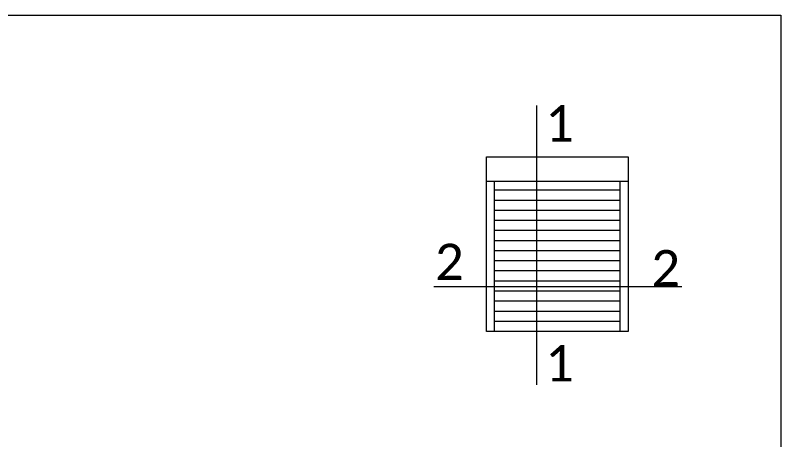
# Model space of a CAD drawing. Header units: millimetres. Extents: x 0 to 7790, y 0 to 17467.
# Drawn here: x 2250.2 to 2545, y 2481.6 to 2645 of the extents above; entities that cross this region are included whole.
import ezdxf

# ---------------------------------------------------------------- set-up
doc = ezdxf.new("R2010")
doc.units = ezdxf.units.MM
doc.layers.add('_MB_ramka_0.15', color=124, linetype='Continuous', lineweight=15)
doc.layers.add('_MB_widokowa_0.15', color=153, linetype='Continuous', lineweight=15)
doc.styles.add('_MB_Calibri_Light_2.5', font='calibril.ttf', dxfattribs={"height": 2.5})

msp = doc.modelspace()

# ---------------------------------------------------------------- linework, layer by layer
at = {"layer": '_MB_ramka_0.15'}
msp.add_lwpolyline([(45, 2645), (2545, 2645), (2545, 45), (45, 45), (45, 2645)], dxfattribs=at)
at = {"layer": '_MB_widokowa_0.15'}
for points in [[(2450.912, 2610.316), (2450.912, 2582.316)], [(2431.674, 2581.097), (2486.274, 2581.097)], [(2434.824, 2523.242), (2434.824, 2581.097)], [(2450.912, 2582.316), (2450.912, 2502.691)], [(2483.124, 2523.242), (2483.124, 2581.097)], [(2483.124, 2577.632), (2434.824, 2577.632)], [(2483.124, 2573.747), (2434.824, 2573.747)], [(2483.124, 2569.862), (2434.824, 2569.862)], [(2483.124, 2565.977), (2434.824, 2565.977)], [(2483.124, 2562.092), (2434.824, 2562.092)], [(2483.124, 2558.207), (2434.824, 2558.207)], [(2483.124, 2554.322), (2434.824, 2554.322)], [(2483.124, 2550.437), (2434.824, 2550.437)], [(2483.124, 2546.552), (2434.824, 2546.552)], [(2483.124, 2542.667), (2434.824, 2542.667)], [(2411.424, 2540.562), (2506.914, 2540.562)], [(2483.124, 2538.782), (2434.824, 2538.782)], [(2483.124, 2534.897), (2434.824, 2534.897)], [(2483.124, 2531.012), (2434.824, 2531.012)], [(2483.124, 2527.127), (2434.824, 2527.127)]]:
    msp.add_lwpolyline(points, dxfattribs=at)
msp.add_lwpolyline([(2431.674, 2590.547), (2486.274, 2590.547), (2486.274, 2523.242), (2431.674, 2523.242)], close=True, dxfattribs=at)

# ---------------------------------------------------------------- texts
at = {"layer": '_MB_widokowa_0.15', "char_height": 14, "width": 13.66942, "attachment_point": 4, "style": '_MB_Calibri_Light_2.5'}
for s, insert in [('{\\fCalibri Light|b0|i0|c238|p34;1}', (2454.303, 2603.365)), ('{\\fCalibri Light|b0|i0|c238|p34;2}', (2411.873, 2550.051)), ('{\\fCalibri Light|b0|i0|c238|p34;2}', (2495.18, 2547.621)), ('{\\fCalibri Light|b0|i0|c238|p34;1}', (2454.303, 2511.011))]:
    msp.add_mtext(s, dxfattribs=dict(at, insert=insert))

doc.saveas('drawing.dxf')
